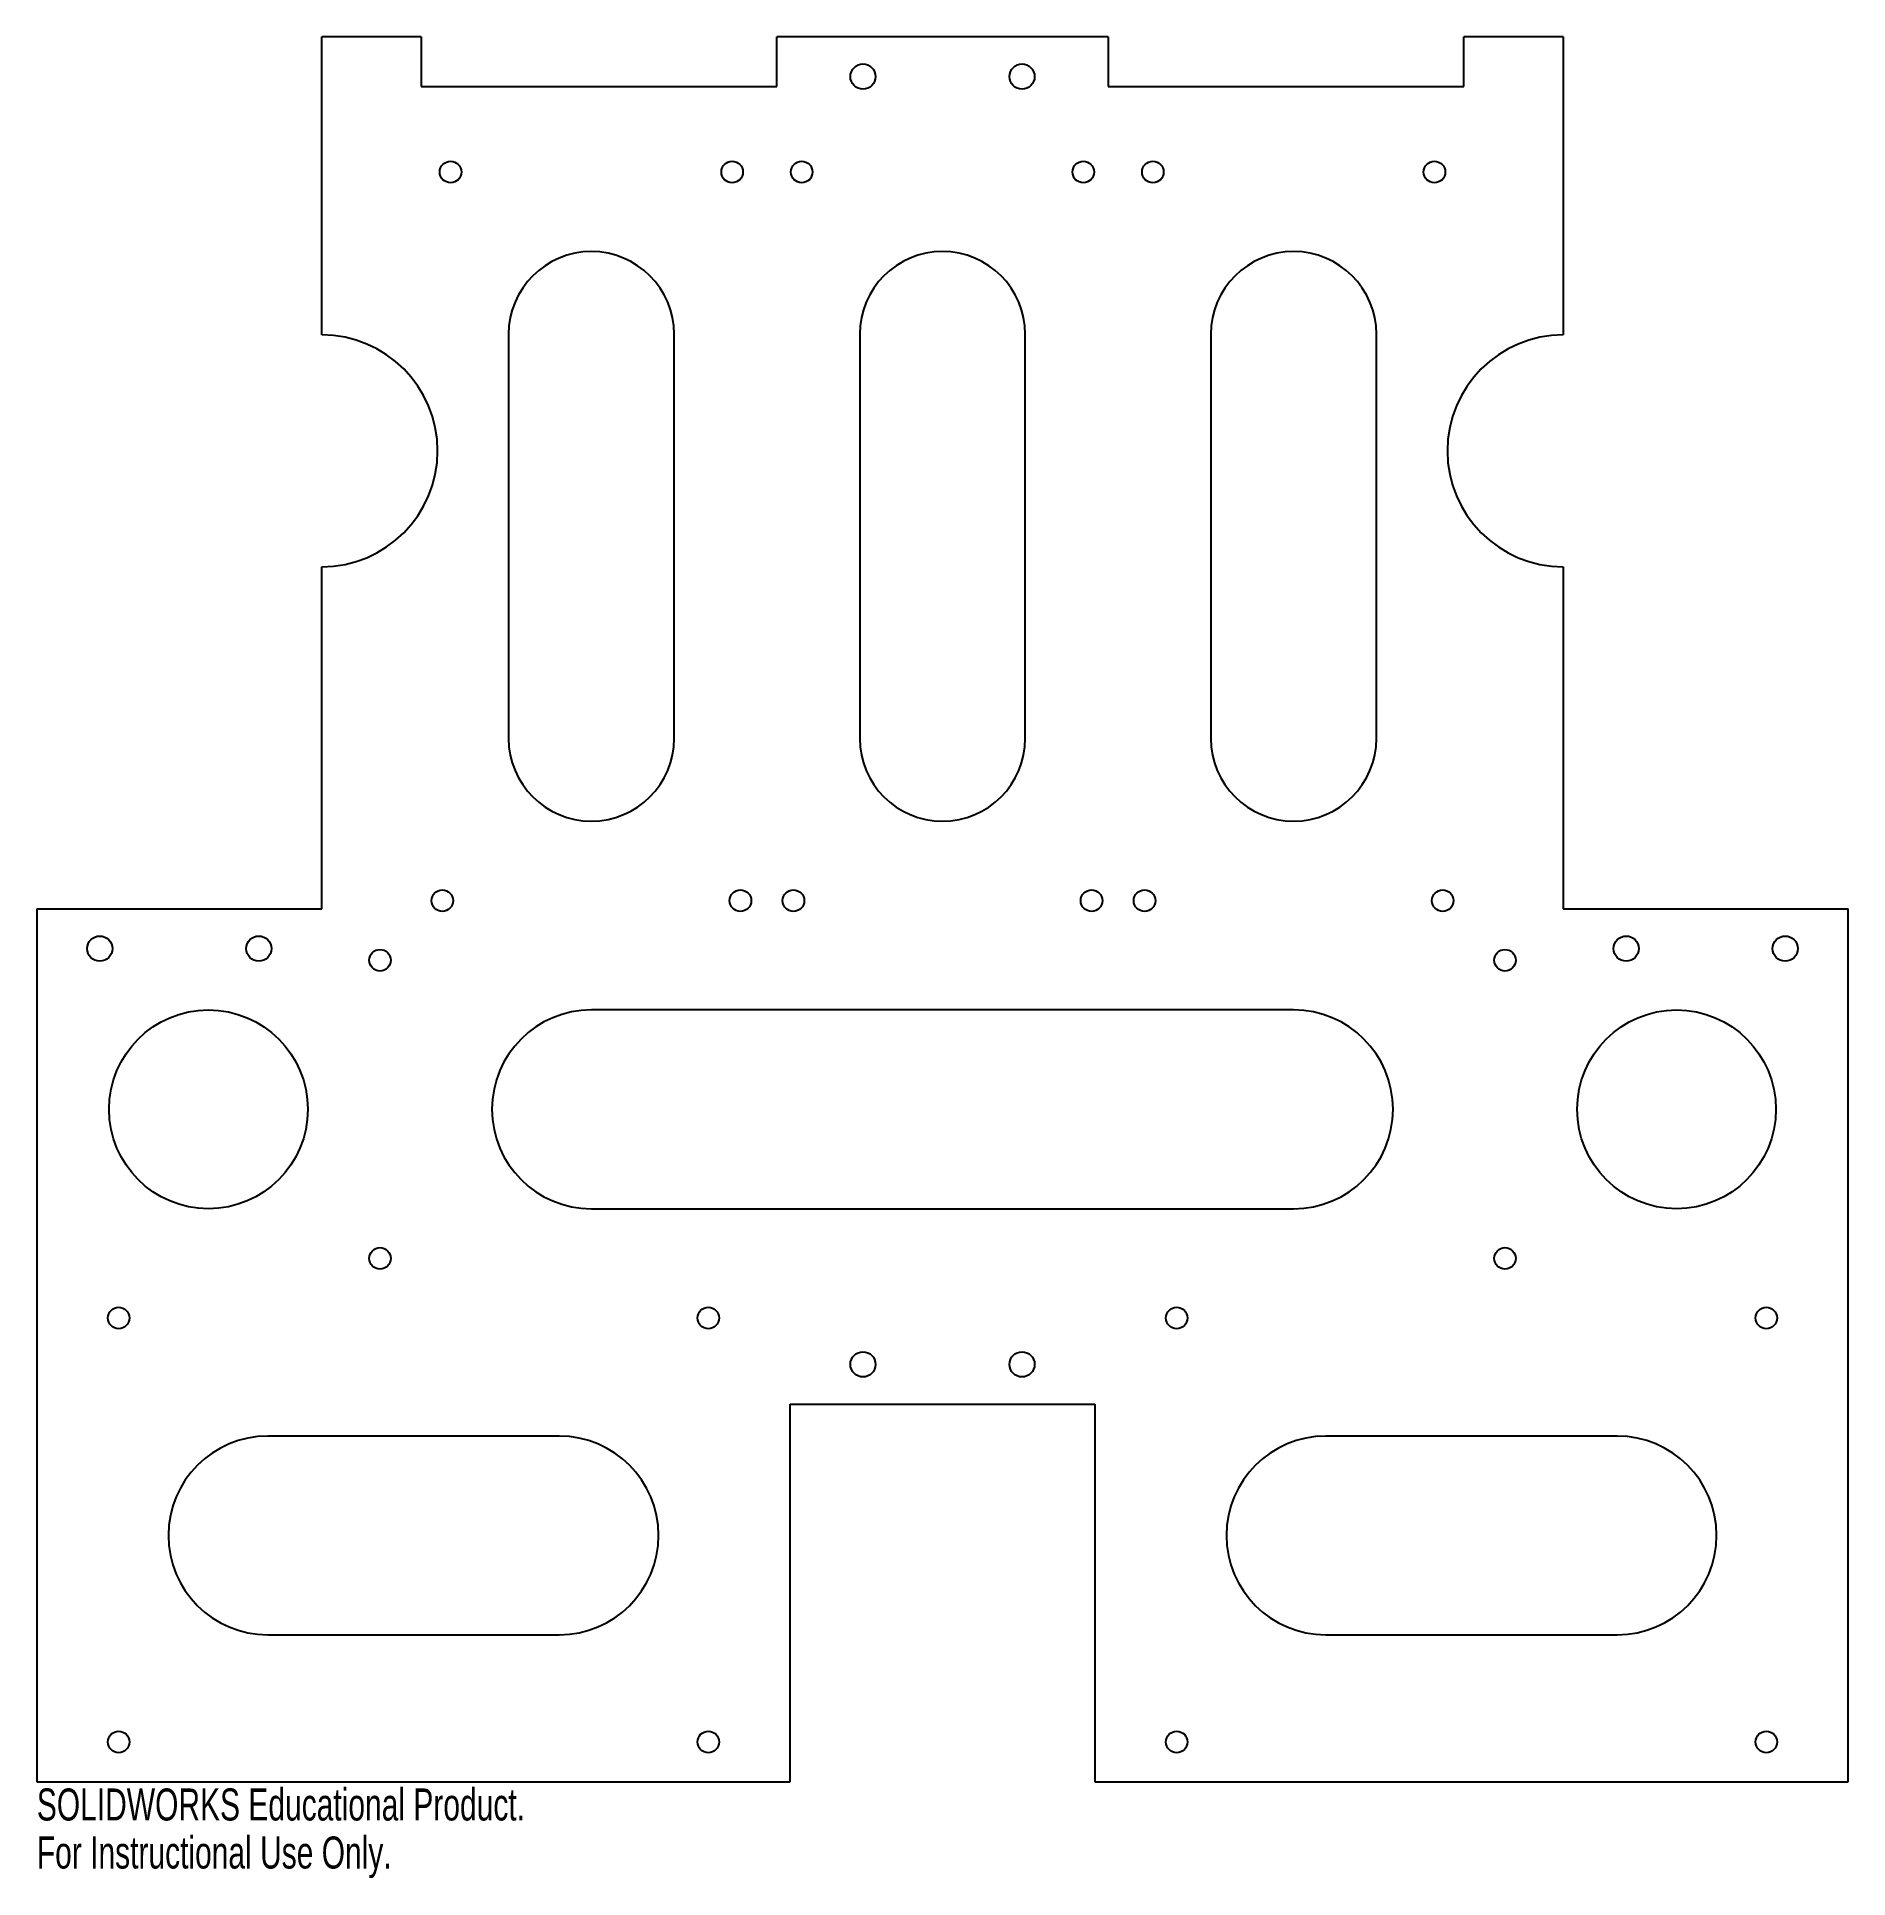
# Model space of a CAD drawing. Header units: millimetres. Extents: x 0 to 273, y -278 to 0.
import ezdxf

# ---------------------------------------------------------------- set-up
doc = ezdxf.new("R2010")
doc.units = ezdxf.units.MM
doc.styles.add('SLDTEXTSTYLE0', font='TXT', dxfattribs={"width": 0.7})

msp = doc.modelspace()

# ---------------------------------------------------------------- linework, layer by layer
at = {"color": 7, "linetype": 'Continuous', "lineweight": 25}
for p, q in [((58, 0), (43, 0)), ((43, -45), (43, 0)), ((58, 0), (58, -7.5)), ((161.7, 0), (111.7, 0)), ((111.7, -7.5), (111.7, 0)), ((161.7, 0), (161.7, -7.5)), ((230.4, 0), (215.4, 0)), ((215.4, -7.5), (215.4, 0)), ((230.4, 0), (230.4, -45)), ((58, -7.5), (111.7, -7.5)), ((161.7, -7.5), (215.4, -7.5)), ((71.2, -44.91), (71.2, -105.9)), ((96.2, -105.9), (96.2, -44.91)), ((124.2, -44.91), (124.2, -105.9)), ((149.2, -105.9), (149.2, -44.91)), ((177.2, -44.91), (177.2, -105.9)), ((202.2, -105.9), (202.2, -44.91)), ((43, -131.64), (43, -80)), ((230.4, -80), (230.4, -131.64)), ((0, -131.64), (43, -131.64)), ((0, -131.64), (0, -263.4)), ((230.4, -131.64), (273.4, -131.64)), ((273.4, -263.4), (273.4, -131.64)), ((189.7, -146.9), (83.7, -146.9)), ((83.7, -176.9), (189.7, -176.9)), ((113.7, -263.4), (113.7, -206.4)), ((113.7, -206.4), (159.7, -206.4)), ((159.7, -206.4), (159.7, -263.4)), ((78.85, -211.22), (34.85, -211.22)), ((238.55, -211.22), (194.55, -211.22)), ((34.85, -241.22), (78.85, -241.22)), ((194.55, -241.22), (238.55, -241.22)), ((0, -263.4), (113.7, -263.4)), ((159.7, -263.4), (273.4, -263.4))]:
    msp.add_line(p, q, dxfattribs=at)
for centre, radius in [((124.7, -6), 1.9), ((148.7, -6), 1.9), ((62.45, -20.41), 1.63), ((104.95, -20.41), 1.63), ((115.45, -20.41), 1.63), ((157.95, -20.41), 1.63), ((168.45, -20.41), 1.63), ((210.95, -20.41), 1.63), ((61.2, -130.4), 1.63), ((106.2, -130.4), 1.63), ((114.2, -130.4), 1.63), ((159.2, -130.4), 1.63), ((167.2, -130.4), 1.63), ((212.2, -130.4), 1.63), ((9.5, -137.64), 1.9), ((33.5, -137.64), 1.9), ((239.9, -137.64), 1.9), ((263.9, -137.64), 1.9), ((51.8, -139.4), 1.63), ((221.6, -139.4), 1.63), ((25.9, -161.9), 15), ((247.5, -161.9), 15), ((51.8, -184.4), 1.63), ((221.6, -184.4), 1.63), ((12.35, -193.4), 1.63), ((101.35, -193.4), 1.63), ((172.05, -193.4), 1.63), ((261.05, -193.4), 1.63), ((124.7, -200.4), 1.9), ((148.7, -200.4), 1.9), ((12.35, -257.4), 1.63), ((101.35, -257.4), 1.63), ((172.05, -257.4), 1.63), ((261.05, -257.4), 1.63)]:
    msp.add_circle(centre, radius, dxfattribs=at)
for centre, radius, start, end in [((83.7, -44.91), 12.5, 0, 180), ((136.7, -44.91), 12.5, 0, 180), ((189.7, -44.91), 12.5, 0, 180), ((43, -62.5), 17.5, 270, 90), ((230.4, -62.5), 17.5, 90, 270), ((83.7, -105.9), 12.5, 180, 0), ((136.7, -105.9), 12.5, 180, 0), ((189.7, -105.9), 12.5, 180, 0), ((83.7, -161.9), 15, 90, 270), ((189.7, -161.9), 15, 270, 90), ((34.85, -226.22), 15, 90, 270), ((78.85, -226.22), 15, 270, 90), ((194.55, -226.22), 15, 90, 270), ((238.55, -226.22), 15, 270, 90)]:
    msp.add_arc(centre, radius, start, end, dxfattribs=at)

# ---------------------------------------------------------------- texts
at = {"color": 7, "linetype": 'Continuous', "char_height": 4.8336, "attachment_point": 1, "style": 'SLDTEXTSTYLE0'}
for s, insert in [('SOLIDWORKS Educational Product.', (0, -264.42)), ('For Instructional Use Only.', (0, -271.67))]:
    msp.add_mtext(s, dxfattribs=dict(at, insert=insert))

doc.saveas('drawing.dxf')
